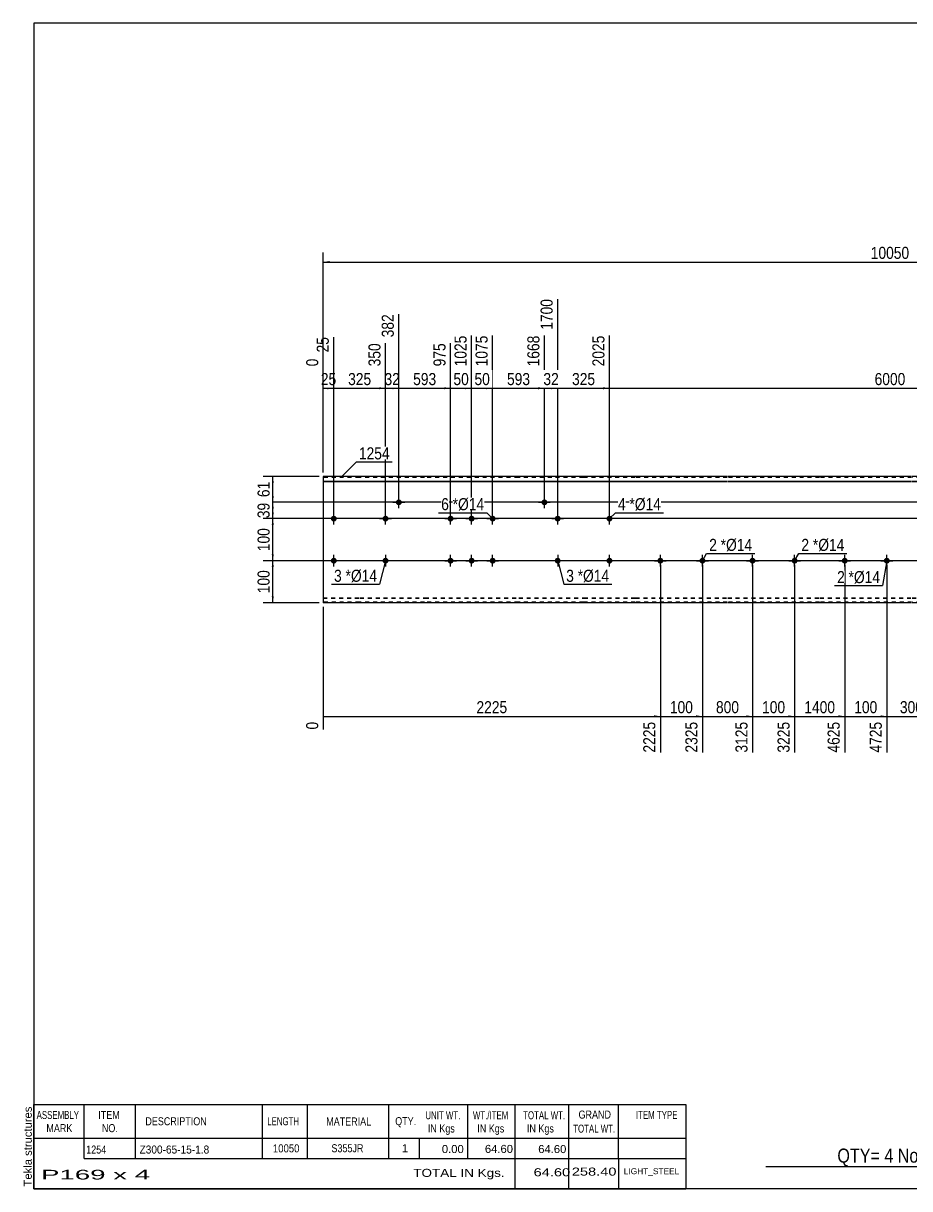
# Model space of a CAD drawing. Header units: millimetres. Extents: x -71 to 331, y -154 to 123.
# Drawn here: x -71.3 to 139.3, y -154.3 to 122.8 of the extents above; entities that cross this region are included whole.
import ezdxf

# ---------------------------------------------------------------- set-up
doc = ezdxf.new("R2010")
doc.units = ezdxf.units.MM
doc.linetypes.add('DXK_LINE_DOT1', pattern=[1.8814, 0.9407, -0.9407])
doc.styles.add('Arial', font='ARIAL.TTF', dxfattribs={"height": 0.2})
doc.styles.add('Arial Narrow', font='ARIALN.TTF', dxfattribs={"height": 0.2})

# ---------------------------------------------------------------- blocks, each defined once
blk = doc.blocks.new('Unknown-629086074-2209')
at = {"color": 5, "linetype": 'Continuous'}
for p, q in [((331.25, 122.75), (-68.75, 122.75)), ((-68.75, 122.75), (-68.75, -154.25)), ((331.25, -154.25), (331.25, 122.75)), ((-68.75, -154.25), (331.25, -154.25))]:
    blk.add_line(p, q, dxfattribs=at)
at = {"color": 174, "linetype": 'Continuous', "style": 'Arial'}
blk.add_text('Tekla structures', height=1.9102, rotation=90, dxfattribs=at).set_placement((-69.25, -153.75))
blk = doc.blocks.new('Bolt-629086074-1223 - 1203')
at = {"linetype": 'Continuous'}
blk.add_hatch(color=3, dxfattribs=at).paths.add_polyline_path([(14.09, 5, -1), (15.49, 5, -1)])
at = {"color": 3, "linetype": 'Continuous'}
for p, q in [((14.79, 3.6), (14.79, 6.4)), ((13.39, 5), (16.19, 5))]:
    blk.add_line(p, q, dxfattribs=at)
blk = doc.blocks.new('Part-629086074-1218 - 1203')
at = {"color": 2, "linetype": 'Continuous'}
for p, q in [((0, 15), (0, -15)), ((8.6, 15), (0, 15)), ((0, 13.94), (8.6, 13.94)), ((24.05, 15), (8.7, 15)), ((8.7, 13.94), (24.05, 13.94)), ((46.34, 15), (24.15, 15)), ((24.15, 13.94), (46.34, 13.94)), ((61.79, 15), (46.44, 15)), ((46.44, 13.94), (61.79, 13.94)), ((74.08, 15), (61.89, 15)), ((61.89, 13.94), (74.08, 13.94)), ((95.98, 15), (74.18, 15)), ((74.18, 13.94), (95.98, 13.94)), ((117.88, 15), (96.08, 15)), ((96.08, 13.94), (117.88, 13.94)), ((139.78, 15), (117.98, 15)), ((117.98, 13.94), (139.78, 13.94)), ((151.28, 15), (139.88, 15)), ((139.88, 13.94), (151.28, 13.94)), ((173.18, 15), (151.38, 15)), ((151.38, 13.94), (173.18, 13.94)), ((195.08, 15), (173.28, 15)), ((173.28, 13.94), (195.08, 13.94)), ((207.38, 15), (195.18, 15)), ((195.18, 13.94), (207.38, 13.94)), ((222.83, 15), (207.48, 15)), ((207.48, 13.94), (222.83, 13.94)), ((245.12, 15), (222.93, 15)), ((222.93, 13.94), (245.12, 13.94)), ((260.57, 15), (245.22, 15)), ((245.22, 13.94), (260.57, 13.94)), ((269.27, 15), (260.67, 15)), ((260.67, 13.94), (269.27, 13.94)), ((269.27, 13.94), (269.27, 15)), ((269.27, -15), (269.27, 13.94)), ((0, 13.81), (8.6, 13.81)), ((8.7, 13.81), (24.05, 13.81)), ((24.15, 13.81), (46.34, 13.81)), ((46.44, 13.81), (61.79, 13.81)), ((61.89, 13.81), (74.08, 13.81)), ((74.18, 13.81), (95.98, 13.81)), ((96.08, 13.81), (117.88, 13.81)), ((117.98, 13.81), (139.78, 13.81)), ((139.88, 13.81), (151.28, 13.81)), ((151.38, 13.81), (173.18, 13.81)), ((173.28, 13.81), (195.08, 13.81)), ((195.18, 13.81), (207.38, 13.81)), ((207.48, 13.81), (222.83, 13.81)), ((222.93, 13.81), (245.12, 13.81)), ((245.22, 13.81), (260.57, 13.81)), ((260.67, 13.81), (269.27, 13.81)), ((8.6, -15), (0, -15)), ((24.05, -15), (8.7, -15)), ((46.34, -15), (24.15, -15)), ((61.79, -15), (46.44, -15)), ((74.08, -15), (61.89, -15)), ((95.98, -15), (74.18, -15)), ((117.88, -15), (96.08, -15)), ((139.78, -15), (117.98, -15)), ((151.28, -15), (139.88, -15)), ((173.18, -15), (151.38, -15)), ((195.08, -15), (173.28, -15)), ((207.38, -15), (195.18, -15)), ((222.83, -15), (207.48, -15)), ((245.12, -15), (222.93, -15)), ((260.57, -15), (245.22, -15)), ((269.27, -15), (260.67, -15))]:
    blk.add_line(p, q, dxfattribs=at)
at = {"color": 7, "linetype": 'DXK_LINE_DOT1'}
for p, q in [((8.6, 14.82), (0, 14.82)), ((24.05, 14.82), (8.7, 14.82)), ((46.34, 14.82), (24.15, 14.82)), ((61.79, 14.82), (46.44, 14.82)), ((74.08, 14.82), (61.89, 14.82)), ((95.98, 14.82), (74.18, 14.82)), ((117.88, 14.82), (96.08, 14.82)), ((139.78, 14.82), (117.98, 14.82)), ((151.28, 14.82), (139.88, 14.82)), ((173.18, 14.82), (151.38, 14.82)), ((195.08, 14.82), (173.28, 14.82)), ((207.38, 14.82), (195.18, 14.82)), ((222.83, 14.82), (207.48, 14.82)), ((245.12, 14.82), (222.93, 14.82)), ((260.57, 14.82), (245.22, 14.82)), ((269.27, 14.82), (260.67, 14.82)), ((0, -13.81), (8.6, -13.81)), ((8.7, -13.81), (24.05, -13.81)), ((24.15, -13.81), (46.34, -13.81)), ((46.44, -13.81), (61.79, -13.81)), ((61.89, -13.81), (74.08, -13.81)), ((74.18, -13.81), (95.98, -13.81)), ((96.08, -13.81), (117.88, -13.81)), ((117.98, -13.81), (139.78, -13.81)), ((139.88, -13.81), (151.28, -13.81)), ((151.38, -13.81), (173.18, -13.81)), ((173.28, -13.81), (195.08, -13.81)), ((195.18, -13.81), (207.38, -13.81)), ((207.48, -13.81), (222.83, -13.81)), ((222.93, -13.81), (245.12, -13.81)), ((245.22, -13.81), (260.57, -13.81)), ((260.67, -13.81), (269.27, -13.81)), ((0, -13.94), (8.6, -13.94)), ((8.6, -14.82), (0, -14.82)), ((8.7, -13.94), (24.05, -13.94)), ((24.05, -14.82), (8.7, -14.82)), ((24.15, -13.94), (46.34, -13.94)), ((46.34, -14.82), (24.15, -14.82)), ((46.44, -13.94), (61.79, -13.94)), ((61.79, -14.82), (46.44, -14.82)), ((61.89, -13.94), (74.08, -13.94)), ((74.08, -14.82), (61.89, -14.82)), ((74.18, -13.94), (95.98, -13.94)), ((95.98, -14.82), (74.18, -14.82)), ((96.08, -13.94), (117.88, -13.94)), ((117.88, -14.82), (96.08, -14.82)), ((117.98, -13.94), (139.78, -13.94)), ((139.78, -14.82), (117.98, -14.82)), ((139.88, -13.94), (151.28, -13.94)), ((151.28, -14.82), (139.88, -14.82)), ((151.38, -13.94), (173.18, -13.94)), ((173.18, -14.82), (151.38, -14.82)), ((173.28, -13.94), (195.08, -13.94)), ((195.08, -14.82), (173.28, -14.82)), ((195.18, -13.94), (207.38, -13.94)), ((207.38, -14.82), (195.18, -14.82)), ((207.48, -13.94), (222.83, -13.94)), ((222.83, -14.82), (207.48, -14.82)), ((222.93, -13.94), (245.12, -13.94)), ((245.12, -14.82), (222.93, -14.82)), ((245.22, -13.94), (260.57, -13.94)), ((260.57, -14.82), (245.22, -14.82)), ((260.67, -13.94), (269.27, -13.94)), ((269.27, -14.82), (260.67, -14.82))]:
    blk.add_line(p, q, dxfattribs=at)
blk = doc.blocks.new('Bolt-629086074-1219 - 1203')
at = {"linetype": 'Continuous'}
for points in [[(29.54, 5, -1), (30.94, 5, -1)], [(34.54, 5, -1), (35.94, 5, -1)], [(39.54, 5, -1), (40.94, 5, -1)], [(29.54, -5, -1), (30.94, -5, -1)], [(34.54, -5, -1), (35.94, -5, -1)], [(39.54, -5, -1), (40.94, -5, -1)]]:
    blk.add_hatch(color=3, dxfattribs=at).paths.add_polyline_path(points)
at = {"color": 3, "linetype": 'Continuous'}
for p, q in [((30.24, 3.6), (30.24, 6.4)), ((35.24, 3.6), (35.24, 6.4)), ((40.24, 3.6), (40.24, 6.4)), ((28.84, 5), (31.64, 5)), ((33.84, 5), (36.64, 5)), ((38.84, 5), (41.64, 5)), ((28.84, -5), (31.64, -5)), ((30.24, -6.4), (30.24, -3.6)), ((33.84, -5), (36.64, -5)), ((35.24, -6.4), (35.24, -3.6)), ((38.84, -5), (41.64, -5)), ((40.24, -6.4), (40.24, -3.6))]:
    blk.add_line(p, q, dxfattribs=at)
blk = doc.blocks.new('Bolt-629086074-1220 - 1203')
at = {"linetype": 'Continuous'}
blk.add_hatch(color=3, dxfattribs=at).paths.add_polyline_path([(17.25, 8.88, -1), (18.65, 8.88, -1)])
at = {"color": 3, "linetype": 'Continuous'}
for p, q in [((16.55, 8.88), (19.35, 8.88)), ((17.95, 7.48), (17.95, 10.28))]:
    blk.add_line(p, q, dxfattribs=at)
blk = doc.blocks.new('Bolt-629086074-1221 - 1203')
at = {"linetype": 'Continuous'}
blk.add_hatch(color=3, dxfattribs=at).paths.add_polyline_path([(51.84, 8.88, -1), (53.24, 8.88, -1)])
at = {"color": 3, "linetype": 'Continuous'}
for p, q in [((51.14, 8.88), (53.94, 8.88)), ((52.54, 7.48), (52.54, 10.28))]:
    blk.add_line(p, q, dxfattribs=at)
blk = doc.blocks.new('Bolt-629086074-1222 - 1203')
at = {"linetype": 'Continuous'}
blk.add_hatch(color=3, dxfattribs=at).paths.add_polyline_path([(15.49, -5, -1), (14.09, -5, -1)])
at = {"color": 3, "linetype": 'Continuous'}
for p, q in [((16.19, -5), (13.39, -5)), ((14.79, -3.6), (14.79, -6.4))]:
    blk.add_line(p, q, dxfattribs=at)
blk = doc.blocks.new('Bolt-629086074-1232 - 1203')
at = {"linetype": 'Continuous'}
for points in [[(101.98, -4.3, -1), (101.98, -5.7, -1)], [(111.98, -4.3, -1), (111.98, -5.7, -1)]]:
    blk.add_hatch(color=3, dxfattribs=at).paths.add_polyline_path(points)
at = {"color": 3, "linetype": 'Continuous'}
for p, q in [((100.58, -5), (103.38, -5)), ((101.98, -6.4), (101.98, -3.6)), ((110.58, -5), (113.38, -5)), ((111.98, -6.4), (111.98, -3.6))]:
    blk.add_line(p, q, dxfattribs=at)
blk = doc.blocks.new('Bolt-629086074-1233 - 1203')
at = {"linetype": 'Continuous'}
for points in [[(123.88, -4.3, -1), (123.88, -5.7, -1)], [(133.88, -4.3, -1), (133.88, -5.7, -1)]]:
    blk.add_hatch(color=3, dxfattribs=at).paths.add_polyline_path(points)
at = {"color": 3, "linetype": 'Continuous'}
for p, q in [((122.48, -5), (125.28, -5)), ((123.88, -6.4), (123.88, -3.6)), ((132.48, -5), (135.28, -5)), ((133.88, -6.4), (133.88, -3.6))]:
    blk.add_line(p, q, dxfattribs=at)
blk = doc.blocks.new('Bolt-629086074-1238 - 1203')
at = {"linetype": 'Continuous'}
blk.add_hatch(color=3, dxfattribs=at).paths.add_polyline_path([(54.99, 5, -1), (56.39, 5, -1)])
at = {"color": 3, "linetype": 'Continuous'}
for p, q in [((55.69, 3.6), (55.69, 6.4)), ((54.29, 5), (57.09, 5))]:
    blk.add_line(p, q, dxfattribs=at)
blk = doc.blocks.new('Bolt-629086074-1239 - 1203')
at = {"linetype": 'Continuous'}
blk.add_hatch(color=3, dxfattribs=at).paths.add_polyline_path([(56.39, -5, -1), (54.99, -5, -1)])
at = {"color": 3, "linetype": 'Continuous'}
for p, q in [((57.09, -5), (54.29, -5)), ((55.69, -3.6), (55.69, -6.4))]:
    blk.add_line(p, q, dxfattribs=at)
blk = doc.blocks.new('Bolt-629086074-1240 - 1203')
at = {"linetype": 'Continuous'}
for points in [[(1.8, 5, -1), (3.2, 5, -1)], [(67.29, 5, -1), (68.69, 5, -1)]]:
    blk.add_hatch(color=3, dxfattribs=at).paths.add_polyline_path(points)
at = {"color": 3, "linetype": 'Continuous'}
for p, q in [((2.5, 3.6), (2.5, 6.4)), ((67.99, 3.6), (67.99, 6.4)), ((3.9, 5), (1.1, 5)), ((69.39, 5), (66.59, 5))]:
    blk.add_line(p, q, dxfattribs=at)
blk = doc.blocks.new('Bolt-629086074-1241 - 1203')
at = {"linetype": 'Continuous'}
for points in [[(1.8, -5, -1), (3.2, -5, -1)], [(67.29, -5, -1), (68.69, -5, -1)]]:
    blk.add_hatch(color=3, dxfattribs=at).paths.add_polyline_path(points)
at = {"color": 3, "linetype": 'Continuous'}
for p, q in [((3.9, -5), (1.1, -5)), ((2.5, -6.4), (2.5, -3.6)), ((69.39, -5), (66.59, -5)), ((67.99, -6.4), (67.99, -3.6))]:
    blk.add_line(p, q, dxfattribs=at)
blk = doc.blocks.new('Bolt-629086074-1242 - 1203')
at = {"linetype": 'Continuous'}
for points in [[(80.08, -4.3, -1), (80.08, -5.7, -1)], [(90.08, -4.3, -1), (90.08, -5.7, -1)]]:
    blk.add_hatch(color=3, dxfattribs=at).paths.add_polyline_path(points)
at = {"color": 3, "linetype": 'Continuous'}
for p, q in [((78.68, -5), (81.48, -5)), ((80.08, -6.4), (80.08, -3.6)), ((88.68, -5), (91.48, -5)), ((90.08, -6.4), (90.08, -3.6))]:
    blk.add_line(p, q, dxfattribs=at)
blk = doc.blocks.new('StraightDimension-629086074-1303 - 1203')
at = {"linetype": 'Continuous'}
blk.add_hatch(color=7, dxfattribs=at).paths.add_polyline_path([(66.49, 36.25), (67.99, 36), (66.49, 35.75)])
at = {"color": 7, "linetype": 'Continuous'}
for p, q in [((55.69, 6), (55.69, 57.21)), ((67.99, 6), (67.99, 48.51)), ((55.69, 36), (67.99, 36))]:
    blk.add_line(p, q, dxfattribs=at)
at = {"color": 0}
blk.add_wipeout([(65.18, 36.15), (65.18, 40.35), (58.5, 40.35), (58.5, 36.15)], dxfattribs=at)
at = {"color": 0, "linetype": 'Continuous'}
blk.add_wipeout([(67.39, 49.11), (63.19, 49.11), (63.19, 40.6), (67.39, 40.6)], dxfattribs=at)
at = {"color": 3, "linetype": 'Continuous', "style": 'Arial Narrow'}
blk.add_text('2025', height=2.863, rotation=90.0002, dxfattribs=at).set_placement((66.79, 41.2))
at = {"color": 3, "style": 'Arial Narrow'}
blk.add_text('325', height=2.863, dxfattribs=at).set_placement((59.1, 36.75))
blk = doc.blocks.new('StraightDimension-629086074-1311 - 1203')
at = {"linetype": 'Continuous'}
blk.add_hatch(color=7, dxfattribs=at).paths.add_polyline_path([(1, 36.25), (2.5, 36), (1, 35.75)])
at = {"color": 7, "linetype": 'Continuous'}
for p, q in [((2.5, 6), (2.5, 48.16)), ((0, 16), (0, 43.03)), ((0, 36), (2.5, 36))]:
    blk.add_line(p, q, dxfattribs=at)
at = {"color": 0, "linetype": 'Continuous'}
blk.add_wipeout([(1.9, 48.76), (-2.3, 48.76), (-2.3, 43.9), (1.9, 43.9)], dxfattribs=at)
at = {"color": 0}
blk.add_wipeout([(3.68, 36.15), (3.68, 40.35), (-1.18, 40.35), (-1.18, 36.15)], dxfattribs=at)
at = {"color": 0, "linetype": 'Continuous'}
blk.add_wipeout([(-0.6, 43.63), (-4.8, 43.63), (-4.8, 40.6), (-0.6, 40.6)], dxfattribs=at)
at = {"color": 3, "linetype": 'Continuous', "style": 'Arial Narrow'}
for s, height, p in [('25', 2.863, (1.3, 44.5)), ('0', 2.86, (-1.2, 41.2))]:
    blk.add_text(s, height=height, rotation=90.0002, dxfattribs=at).set_placement(p)
at = {"color": 3, "style": 'Arial Narrow'}
blk.add_text('25', height=2.863, dxfattribs=at).set_placement((-0.58, 36.75))
blk = doc.blocks.new('StraightDimension-629086074-1305 - 1203')
at = {"linetype": 'Continuous'}
blk.add_hatch(color=7, dxfattribs=at).paths.add_polyline_path([(51.04, 36.25), (52.54, 36), (51.04, 35.75)])
at = {"color": 7, "linetype": 'Continuous'}
for p, q in [((40.24, 6), (40.24, 48.51)), ((52.54, 9.88), (52.54, 48.51)), ((40.24, 36), (52.54, 36))]:
    blk.add_line(p, q, dxfattribs=at)
at = {"color": 0}
blk.add_wipeout([(49.73, 36.15), (49.73, 40.35), (43.05, 40.35), (43.05, 36.15)], dxfattribs=at)
at = {"color": 0, "linetype": 'Continuous'}
blk.add_wipeout([(51.94, 49.11), (47.74, 49.11), (47.74, 40.6), (51.94, 40.6)], dxfattribs=at)
at = {"color": 3, "linetype": 'Continuous', "style": 'Arial Narrow'}
blk.add_text('1668', height=2.863, rotation=90.0002, dxfattribs=at).set_placement((51.34, 41.2))
at = {"color": 3, "style": 'Arial Narrow'}
blk.add_text('593', height=2.863, dxfattribs=at).set_placement((43.65, 36.75))
blk = doc.blocks.new('StraightDimension-629086074-1309 - 1203')
at = {"linetype": 'Continuous'}
blk.add_hatch(color=7, dxfattribs=at).paths.add_polyline_path([(16.45, 36.25), (17.95, 36), (16.45, 35.75)])
at = {"color": 7, "linetype": 'Continuous'}
for p, q in [((17.95, 9.88), (17.95, 53.58)), ((14.79, 6), (14.79, 46.68)), ((14.79, 36), (17.95, 36))]:
    blk.add_line(p, q, dxfattribs=at)
at = {"color": 0, "linetype": 'Continuous'}
blk.add_wipeout([(17.35, 54.18), (13.15, 54.18), (13.15, 47.5), (17.35, 47.5)], dxfattribs=at)
at = {"color": 0}
blk.add_wipeout([(18.8, 36.15), (18.8, 40.35), (13.94, 40.35), (13.94, 36.15)], dxfattribs=at)
at = {"color": 3, "linetype": 'Continuous', "style": 'Arial Narrow'}
blk.add_text('382', height=2.863, rotation=90.0002, dxfattribs=at).set_placement((16.75, 48.1))
at = {"color": 3, "style": 'Arial Narrow'}
blk.add_text('32', height=2.863, dxfattribs=at).set_placement((14.54, 36.75))
blk = doc.blocks.new('StraightDimension-629086074-1308 - 1203')
at = {"linetype": 'Continuous'}
blk.add_hatch(color=7, dxfattribs=at).paths.add_polyline_path([(28.74, 36.25), (30.24, 36), (28.74, 35.75)])
at = {"color": 7, "linetype": 'Continuous'}
for p, q in [((17.95, 9.88), (17.95, 53.58)), ((30.24, 6), (30.24, 46.68)), ((17.95, 36), (30.24, 36))]:
    blk.add_line(p, q, dxfattribs=at)
at = {"color": 0}
blk.add_wipeout([(27.44, 36.15), (27.44, 40.35), (20.75, 40.35), (20.75, 36.15)], dxfattribs=at)
at = {"color": 0, "linetype": 'Continuous'}
blk.add_wipeout([(29.64, 47.28), (25.44, 47.28), (25.44, 40.6), (29.64, 40.6)], dxfattribs=at)
at = {"color": 3, "linetype": 'Continuous', "style": 'Arial Narrow'}
blk.add_text('975', height=2.863, rotation=90.0002, dxfattribs=at).set_placement((29.04, 41.2))
at = {"color": 3, "style": 'Arial Narrow'}
blk.add_text('593', height=2.863, dxfattribs=at).set_placement((21.35, 36.75))
blk = doc.blocks.new('StraightDimension-629086074-1307 - 1203')
at = {"linetype": 'Continuous'}
blk.add_hatch(color=7, dxfattribs=at).paths.add_polyline_path([(33.74, 36.25), (35.24, 36), (33.74, 35.75)])
at = {"color": 7, "linetype": 'Continuous'}
for p, q in [((35.24, 6), (35.24, 48.51)), ((30.24, 6), (30.24, 46.68)), ((30.24, 36), (35.24, 36))]:
    blk.add_line(p, q, dxfattribs=at)
at = {"color": 0}
blk.add_wipeout([(35.17, 36.15), (35.17, 40.35), (30.32, 40.35), (30.32, 36.15)], dxfattribs=at)
at = {"color": 0, "linetype": 'Continuous'}
blk.add_wipeout([(34.64, 49.11), (30.44, 49.11), (30.44, 40.6), (34.64, 40.6)], dxfattribs=at)
at = {"color": 3, "linetype": 'Continuous', "style": 'Arial Narrow'}
blk.add_text('1025', height=2.863, rotation=90.0002, dxfattribs=at).set_placement((34.04, 41.2))
at = {"color": 3, "style": 'Arial Narrow'}
blk.add_text('50', height=2.863, dxfattribs=at).set_placement((30.92, 36.75))
blk = doc.blocks.new('StraightDimension-629086074-1302 - 1203')
at = {"linetype": 'Continuous'}
blk.add_hatch(color=7, dxfattribs=at).paths.add_polyline_path([(199.78, 36.25), (201.28, 36), (199.78, 35.75)])
at = {"color": 7, "linetype": 'Continuous'}
for p, q in [((67.99, 6), (67.99, 48.51)), ((201.28, 6), (201.28, 44.61)), ((67.99, 36), (201.28, 36))]:
    blk.add_line(p, q, dxfattribs=at)
at = {"color": 0, "linetype": 'Continuous'}
blk.add_wipeout([(200.68, 45.21), (196.48, 45.21), (196.48, 36.7), (200.68, 36.7)], dxfattribs=at)
at = {"color": 0}
blk.add_wipeout([(138.89, 36.15), (138.89, 40.35), (130.38, 40.35), (130.38, 36.15)], dxfattribs=at)
at = {"color": 3, "linetype": 'Continuous', "style": 'Arial Narrow'}
blk.add_text('8025', height=2.863, rotation=90.0002, dxfattribs=at).set_placement((200.08, 37.3))
at = {"color": 3, "style": 'Arial Narrow'}
blk.add_text('6000', height=2.863, dxfattribs=at).set_placement((130.98, 36.75))
blk = doc.blocks.new('StraightDimension-629086074-1304 - 1203')
at = {"linetype": 'Continuous'}
blk.add_hatch(color=7, dxfattribs=at).paths.add_polyline_path([(54.19, 36.25), (55.69, 36), (54.19, 35.75)])
at = {"color": 7, "linetype": 'Continuous'}
for p, q in [((55.69, 6), (55.69, 57.21)), ((52.54, 9.88), (52.54, 48.51)), ((52.54, 36), (55.69, 36))]:
    blk.add_line(p, q, dxfattribs=at)
at = {"color": 0, "linetype": 'Continuous'}
blk.add_wipeout([(55.09, 57.81), (50.89, 57.81), (50.89, 49.3), (55.09, 49.3)], dxfattribs=at)
at = {"color": 0}
blk.add_wipeout([(56.54, 36.15), (56.54, 40.35), (51.69, 40.35), (51.69, 36.15)], dxfattribs=at)
at = {"color": 3, "linetype": 'Continuous', "style": 'Arial Narrow'}
blk.add_text('1700', height=2.863, rotation=90.0002, dxfattribs=at).set_placement((54.49, 49.9))
at = {"color": 3, "style": 'Arial Narrow'}
blk.add_text('32', height=2.863, dxfattribs=at).set_placement((52.29, 36.75))
blk = doc.blocks.new('StraightDimension-629086074-1306 - 1203')
at = {"linetype": 'Continuous'}
blk.add_hatch(color=7, dxfattribs=at).paths.add_polyline_path([(38.74, 36.25), (40.24, 36), (38.74, 35.75)])
at = {"color": 7, "linetype": 'Continuous'}
for p, q in [((35.24, 6), (35.24, 48.51)), ((40.24, 6), (40.24, 48.51)), ((35.24, 36), (40.24, 36))]:
    blk.add_line(p, q, dxfattribs=at)
at = {"color": 0}
blk.add_wipeout([(40.17, 36.15), (40.17, 40.35), (35.32, 40.35), (35.32, 36.15)], dxfattribs=at)
at = {"color": 0, "linetype": 'Continuous'}
blk.add_wipeout([(39.64, 49.11), (35.44, 49.11), (35.44, 40.6), (39.64, 40.6)], dxfattribs=at)
at = {"color": 3, "linetype": 'Continuous', "style": 'Arial Narrow'}
blk.add_text('1075', height=2.863, rotation=90.0002, dxfattribs=at).set_placement((39.04, 41.2))
at = {"color": 3, "style": 'Arial Narrow'}
blk.add_text('50', height=2.863, dxfattribs=at).set_placement((35.92, 36.75))
blk = doc.blocks.new('StraightDimension-629086074-1310 - 1203')
at = {"linetype": 'Continuous'}
blk.add_hatch(color=7, dxfattribs=at).paths.add_polyline_path([(13.29, 36.25), (14.79, 36), (13.29, 35.75)])
at = {"color": 7, "linetype": 'Continuous'}
for p, q in [((2.5, 6), (2.5, 48.16)), ((14.79, 6), (14.79, 46.68)), ((2.5, 36), (14.79, 36))]:
    blk.add_line(p, q, dxfattribs=at)
at = {"color": 0}
blk.add_wipeout([(11.99, 36.15), (11.99, 40.35), (5.3, 40.35), (5.3, 36.15)], dxfattribs=at)
at = {"color": 0, "linetype": 'Continuous'}
blk.add_wipeout([(14.19, 47.28), (9.99, 47.28), (9.99, 40.6), (14.19, 40.6)], dxfattribs=at)
at = {"color": 3, "linetype": 'Continuous', "style": 'Arial Narrow'}
blk.add_text('350', height=2.863, rotation=90.0002, dxfattribs=at).set_placement((13.59, 41.2))
at = {"color": 3, "style": 'Arial Narrow'}
blk.add_text('325', height=2.863, dxfattribs=at).set_placement((5.9, 36.75))
blk = doc.blocks.new('StraightDimension-629086074-1391 - 1203')
at = {"linetype": 'Continuous'}
blk.add_hatch(color=7, dxfattribs=at).paths.add_polyline_path([(144.08, -41.75), (145.58, -42), (144.08, -42.25)])
at = {"color": 7, "linetype": 'Continuous'}
for p, q in [((133.88, -6), (133.88, -50.61)), ((145.58, -6), (145.58, -50.61)), ((133.88, -42), (145.58, -42))]:
    blk.add_line(p, q, dxfattribs=at)
at = {"color": 0}
blk.add_wipeout([(143.08, -41.85), (143.08, -37.65), (136.39, -37.65), (136.39, -41.85)], dxfattribs=at)
at = {"color": 3, "style": 'Arial Narrow'}
blk.add_text('300', height=2.863, dxfattribs=at).set_placement((136.99, -41.25))
at = {"color": 0, "linetype": 'Continuous'}
blk.add_wipeout([(144.98, -42.7), (140.78, -42.7), (140.78, -51.21), (144.98, -51.21)], dxfattribs=at)
at = {"color": 3, "linetype": 'Continuous', "style": 'Arial Narrow'}
blk.add_text('5025', height=2.863, rotation=90.0002, dxfattribs=at).set_placement((144.38, -50.61))
blk = doc.blocks.new('StraightDimension-629086074-1392 - 1203')
at = {"linetype": 'Continuous'}
blk.add_hatch(color=7, dxfattribs=at).paths.add_polyline_path([(132.38, -41.75), (133.88, -42), (132.38, -42.25)])
at = {"color": 7, "linetype": 'Continuous'}
for p, q in [((123.88, -6), (123.88, -50.61)), ((133.88, -6), (133.88, -50.61)), ((123.88, -42), (133.88, -42))]:
    blk.add_line(p, q, dxfattribs=at)
at = {"color": 0}
blk.add_wipeout([(132.23, -41.85), (132.23, -37.65), (125.54, -37.65), (125.54, -41.85)], dxfattribs=at)
at = {"color": 3, "style": 'Arial Narrow'}
blk.add_text('100', height=2.863, dxfattribs=at).set_placement((126.14, -41.25))
at = {"color": 0, "linetype": 'Continuous'}
blk.add_wipeout([(133.28, -42.7), (129.08, -42.7), (129.08, -51.21), (133.28, -51.21)], dxfattribs=at)
at = {"color": 3, "linetype": 'Continuous', "style": 'Arial Narrow'}
blk.add_text('4725', height=2.863, rotation=90.0002, dxfattribs=at).set_placement((132.68, -50.61))
blk = doc.blocks.new('StraightDimension-629086074-1393 - 1203')
at = {"linetype": 'Continuous'}
blk.add_hatch(color=7, dxfattribs=at).paths.add_polyline_path([(122.38, -41.75), (123.88, -42), (122.38, -42.25)])
at = {"color": 7, "linetype": 'Continuous'}
for p, q in [((111.98, -6), (111.98, -50.61)), ((123.88, -6), (123.88, -50.61)), ((111.98, -42), (123.88, -42))]:
    blk.add_line(p, q, dxfattribs=at)
at = {"color": 0}
blk.add_wipeout([(122.19, -41.85), (122.19, -37.65), (113.68, -37.65), (113.68, -41.85)], dxfattribs=at)
at = {"color": 3, "style": 'Arial Narrow'}
blk.add_text('1400', height=2.863, dxfattribs=at).set_placement((114.28, -41.25))
at = {"color": 0, "linetype": 'Continuous'}
blk.add_wipeout([(123.28, -42.7), (119.08, -42.7), (119.08, -51.21), (123.28, -51.21)], dxfattribs=at)
at = {"color": 3, "linetype": 'Continuous', "style": 'Arial Narrow'}
blk.add_text('4625', height=2.863, rotation=90.0002, dxfattribs=at).set_placement((122.68, -50.61))
blk = doc.blocks.new('StraightDimension-629086074-1394 - 1203')
at = {"linetype": 'Continuous'}
blk.add_hatch(color=7, dxfattribs=at).paths.add_polyline_path([(110.48, -41.75), (111.98, -42), (110.48, -42.25)])
at = {"color": 7, "linetype": 'Continuous'}
for p, q in [((101.98, -6), (101.98, -50.61)), ((111.98, -6), (111.98, -50.61)), ((101.98, -42), (111.98, -42))]:
    blk.add_line(p, q, dxfattribs=at)
at = {"color": 0}
blk.add_wipeout([(110.33, -41.85), (110.33, -37.65), (103.64, -37.65), (103.64, -41.85)], dxfattribs=at)
at = {"color": 3, "style": 'Arial Narrow'}
blk.add_text('100', height=2.863, dxfattribs=at).set_placement((104.24, -41.25))
at = {"color": 0, "linetype": 'Continuous'}
blk.add_wipeout([(111.38, -42.7), (107.18, -42.7), (107.18, -51.21), (111.38, -51.21)], dxfattribs=at)
at = {"color": 3, "linetype": 'Continuous', "style": 'Arial Narrow'}
blk.add_text('3225', height=2.863, rotation=90.0002, dxfattribs=at).set_placement((110.78, -50.61))
blk = doc.blocks.new('StraightDimension-629086074-1395 - 1203')
at = {"linetype": 'Continuous'}
blk.add_hatch(color=7, dxfattribs=at).paths.add_polyline_path([(100.48, -41.75), (101.98, -42), (100.48, -42.25)])
at = {"color": 7, "linetype": 'Continuous'}
for p, q in [((90.08, -6), (90.08, -50.61)), ((101.98, -6), (101.98, -50.61)), ((90.08, -42), (101.98, -42))]:
    blk.add_line(p, q, dxfattribs=at)
at = {"color": 0}
blk.add_wipeout([(99.38, -41.85), (99.38, -37.65), (92.69, -37.65), (92.69, -41.85)], dxfattribs=at)
at = {"color": 3, "style": 'Arial Narrow'}
blk.add_text('800', height=2.863, dxfattribs=at).set_placement((93.29, -41.25))
at = {"color": 0, "linetype": 'Continuous'}
blk.add_wipeout([(101.38, -42.7), (97.18, -42.7), (97.18, -51.21), (101.38, -51.21)], dxfattribs=at)
at = {"color": 3, "linetype": 'Continuous', "style": 'Arial Narrow'}
blk.add_text('3125', height=2.863, rotation=90.0002, dxfattribs=at).set_placement((100.78, -50.61))
blk = doc.blocks.new('StraightDimension-629086074-1396 - 1203')
at = {"linetype": 'Continuous'}
blk.add_hatch(color=7, dxfattribs=at).paths.add_polyline_path([(88.58, -41.75), (90.08, -42), (88.58, -42.25)])
at = {"color": 7, "linetype": 'Continuous'}
for p, q in [((80.08, -6), (80.08, -50.61)), ((90.08, -6), (90.08, -50.61)), ((80.08, -42), (90.08, -42))]:
    blk.add_line(p, q, dxfattribs=at)
at = {"color": 0}
blk.add_wipeout([(88.43, -41.85), (88.43, -37.65), (81.74, -37.65), (81.74, -41.85)], dxfattribs=at)
at = {"color": 3, "style": 'Arial Narrow'}
blk.add_text('100', height=2.863, dxfattribs=at).set_placement((82.34, -41.25))
at = {"color": 0, "linetype": 'Continuous'}
blk.add_wipeout([(89.48, -42.7), (85.28, -42.7), (85.28, -51.21), (89.48, -51.21)], dxfattribs=at)
at = {"color": 3, "linetype": 'Continuous', "style": 'Arial Narrow'}
blk.add_text('2325', height=2.863, rotation=90.0002, dxfattribs=at).set_placement((88.88, -50.61))
blk = doc.blocks.new('StraightDimension-629086074-1397 - 1203')
at = {"linetype": 'Continuous'}
blk.add_hatch(color=7, dxfattribs=at).paths.add_polyline_path([(78.58, -41.75), (80.08, -42), (78.58, -42.25)])
at = {"color": 7, "linetype": 'Continuous'}
for p, q in [((80.08, -6), (80.08, -50.61)), ((0, -16), (0, -45.13)), ((0, -42), (80.08, -42))]:
    blk.add_line(p, q, dxfattribs=at)
at = {"color": 0}
blk.add_wipeout([(44.3, -41.85), (44.3, -37.65), (35.79, -37.65), (35.79, -41.85)], dxfattribs=at)
at = {"color": 0, "linetype": 'Continuous'}
for points in [[(-0.6, -42.7), (-4.8, -42.7), (-4.8, -45.73), (-0.6, -45.73)], [(79.48, -42.7), (75.28, -42.7), (75.28, -51.21), (79.48, -51.21)]]:
    blk.add_wipeout(points, dxfattribs=at)
at = {"color": 3, "style": 'Arial Narrow'}
blk.add_text('2225', height=2.863, dxfattribs=at).set_placement((36.39, -41.25))
at = {"color": 3, "linetype": 'Continuous', "style": 'Arial Narrow'}
for s, height, p in [('0', 2.86, (-1.2, -45.13)), ('2225', 2.863, (78.88, -50.61))]:
    blk.add_text(s, height=height, rotation=90.0002, dxfattribs=at).set_placement(p)
blk = doc.blocks.new('StraightDimension-629086074-1434 - 1203')
at = {"linetype": 'Continuous'}
for points in [[(-12.25, 13.5), (-12, 15), (-11.75, 13.5)], [(-11.75, 10.38), (-12, 8.88), (-12.25, 10.38)]]:
    blk.add_hatch(color=7, dxfattribs=at).paths.add_polyline_path(points)
at = {"color": 7, "linetype": 'Continuous'}
for p, q in [((-1, 15), (-14.25, 15)), ((-12, 8.88), (-12, 15)), ((215.73, 8.88), (-14.25, 8.88))]:
    blk.add_line(p, q, dxfattribs=at)
at = {"color": 0}
blk.add_wipeout([(-12.15, 14.37), (-16.35, 14.37), (-16.35, 9.51), (-12.15, 9.51)], dxfattribs=at)
at = {"color": 3, "style": 'Arial Narrow'}
blk.add_text('61', height=2.863, rotation=90.0002, dxfattribs=at).set_placement((-12.75, 10.11))
blk = doc.blocks.new('StraightDimension-629086074-1435 - 1203')
at = {"linetype": 'Continuous'}
for points in [[(-12.25, 7.38), (-12, 8.88), (-11.75, 7.38)], [(-11.75, 6.5), (-12, 5), (-12.25, 6.5)]]:
    blk.add_hatch(color=7, dxfattribs=at).paths.add_polyline_path(points)
at = {"color": 7, "linetype": 'Continuous'}
for p, q in [((215.73, 8.88), (-14.25, 8.88)), ((-12, 5), (-12, 8.88)), ((200.28, 5), (-14.25, 5))]:
    blk.add_line(p, q, dxfattribs=at)
at = {"color": 0}
blk.add_wipeout([(-12.15, 9.37), (-16.35, 9.37), (-16.35, 4.51), (-12.15, 4.51)], dxfattribs=at)
at = {"color": 3, "style": 'Arial Narrow'}
blk.add_text('39', height=2.863, rotation=90.0002, dxfattribs=at).set_placement((-12.75, 5.11))
blk = doc.blocks.new('StraightDimension-629086074-1436 - 1203')
at = {"linetype": 'Continuous'}
for points in [[(-12.25, 3.5), (-12, 5), (-11.75, 3.5)], [(-11.75, -3.5), (-12, -5), (-12.25, -3.5)]]:
    blk.add_hatch(color=7, dxfattribs=at).paths.add_polyline_path(points)
at = {"color": 7, "linetype": 'Continuous'}
for p, q in [((200.28, 5), (-14.25, 5)), ((-12, -5), (-12, 5)), ((200.28, -5), (-14.25, -5))]:
    blk.add_line(p, q, dxfattribs=at)
at = {"color": 0}
blk.add_wipeout([(-12.15, 3.34), (-16.35, 3.34), (-16.35, -3.34), (-12.15, -3.34)], dxfattribs=at)
at = {"color": 3, "style": 'Arial Narrow'}
blk.add_text('100', height=2.863, rotation=90.0002, dxfattribs=at).set_placement((-12.75, -2.74))
blk = doc.blocks.new('StraightDimension-629086074-1437 - 1203')
at = {"linetype": 'Continuous'}
for points in [[(-12.25, -6.5), (-12, -5), (-11.75, -6.5)], [(-11.75, -13.5), (-12, -15), (-12.25, -13.5)]]:
    blk.add_hatch(color=7, dxfattribs=at).paths.add_polyline_path(points)
at = {"color": 7, "linetype": 'Continuous'}
for p, q in [((200.28, -5), (-14.25, -5)), ((-12, -15), (-12, -5)), ((-1, -15), (-14.25, -15))]:
    blk.add_line(p, q, dxfattribs=at)
at = {"color": 0}
blk.add_wipeout([(-12.15, -6.66), (-16.35, -6.66), (-16.35, -13.34), (-12.15, -13.34)], dxfattribs=at)
at = {"color": 3, "style": 'Arial Narrow'}
blk.add_text('100', height=2.863, rotation=90.0002, dxfattribs=at).set_placement((-12.75, -12.74))
blk = doc.blocks.new('StraightDimension-629086074-1478 - 1203')
at = {"linetype": 'Continuous'}
for points in [[(1.5, 65.75), (0, 66), (1.5, 66.25)], [(267.77, 66.25), (269.27, 66), (267.77, 65.75)]]:
    blk.add_hatch(color=7, dxfattribs=at).paths.add_polyline_path(points)
at = {"color": 7, "linetype": 'Continuous'}
for p, q in [((0, 16), (0, 68.25)), ((269.27, 16), (269.27, 68.25)), ((0, 66), (269.27, 66))]:
    blk.add_line(p, q, dxfattribs=at)
at = {"color": 0}
blk.add_wipeout([(139.81, 66.15), (139.81, 70.35), (129.46, 70.35), (129.46, 66.15)], dxfattribs=at)
at = {"color": 3, "style": 'Arial Narrow'}
blk.add_text('10050', height=2.863, dxfattribs=at).set_placement((130.06, 66.75))
blk = doc.blocks.new('CBS_BOM-629086074-2276')
at = {"color": 7, "linetype": 'Continuous'}
for p, q in [((-68.78, -142.28), (-68.78, -134.28)), ((-68.78, -134.28), (86.14, -134.28)), ((-56.78, -142.28), (-56.78, -134.28)), ((-44.59, -142.28), (-44.59, -134.28)), ((-14.43, -142.28), (-14.43, -134.28)), ((-3.75, -142.28), (-3.75, -134.28)), ((15.57, -142.28), (15.57, -134.28)), ((34.37, -142.28), (34.37, -134.28)), ((45.58, -142.28), (45.58, -134.28)), ((58.37, -142.28), (58.37, -134.28)), ((70.12, -142.28), (70.12, -134.28)), ((86.14, -134.29), (86.14, -142.27)), ((-68.78, -142.28), (86.14, -142.28)), ((-68.78, -147.08), (-68.78, -142.28)), ((-56.78, -147.08), (-56.78, -142.28)), ((-44.59, -147.08), (-44.59, -142.28)), ((-14.43, -147.08), (-14.43, -142.28)), ((-3.75, -147.08), (-3.75, -142.28)), ((15.57, -147.08), (15.57, -142.28)), ((22.83, -147.08), (22.83, -142.28)), ((34.37, -147.08), (34.37, -142.28)), ((45.58, -147.08), (45.58, -142.28)), ((58.37, -147.08), (58.37, -142.28)), ((70.14, -147.08), (70.14, -142.28)), ((86.14, -142.28), (86.14, -147.08)), ((-68.78, -154.28), (-68.78, -147.1)), ((-56.78, -147.08), (86.14, -147.08)), ((45.58, -154.28), (45.58, -147.1)), ((58.37, -154.28), (58.37, -147.1)), ((70.18, -154.28), (70.18, -147.1)), ((86.14, -147.08), (86.14, -154.28)), ((-68.78, -154.28), (86.14, -154.28))]:
    blk.add_line(p, q, dxfattribs=at)
at = {"color": 3, "linetype": 'Continuous', "style": 'Arial'}
for s, height, width, p in [('GRAND', 1.91, 0.8, (60.64, -137.62)), ('ASSEMBLY', 1.91, 0.7, (-68.1, -137.71)), ('ITEM', 1.91, 0.8, (-53.45, -137.71)), ('DESCRIPTION', 1.9102, 0.8, (-42.27, -139.21)), ('LENGTH', 1.91, 0.7, (-13.32, -139.21)), ('MATERIAL', 1.91, 0.8, (0.7, -139.26)), ('QTY.', 1.91, 0.8, (17.09, -139.18)), ('UNIT WT.', 1.91, 0.7, (24.26, -137.78)), ('WT./ITEM', 1.91, 0.7, (35.55, -137.78)), ('TOTAL WT.', 1.91, 0.7, (47.49, -137.78)), ('ITEM TYPE', 1.91, 0.7, (74.28, -137.7)), ('MARK', 1.91, 0.8, (-65.78, -140.84)), ('NO.', 1.91, 0.8, (-52.6, -140.84)), ('IN Kgs', 1.91, 0.8, (24.84, -140.92)), ('IN Kgs', 1.91, 0.8, (36.59, -140.92)), ('IN Kgs', 1.91, 0.8, (48.38, -140.92)), ('TOTAL WT.', 1.91, 0.7, (59.38, -140.96))]:
    blk.add_text(s, height=height, dxfattribs=dict(at, width=width)).set_placement(p)
at = {"color": 7, "linetype": 'Continuous', "style": 'Arial'}
for s, height, width, p in [('1254', 1.91, 0.8, (-56.32, -145.93)), ('Z300-65-15-1.8', 1.9102, 0.9, (-43.65, -145.93)), ('10050', 1.91, 0.85, (-11.97, -145.65)), ('S355JR', 1.91, 0.8, (1.94, -145.62))]:
    blk.add_text(s, height=height, dxfattribs=dict(at, width=width)).set_placement(p)
for s, p in [('1', (18.66, -145.62)), ('0.00', (28.17, -145.81)), ('64.60', (38.39, -145.78)), ('64.60', (51.06, -145.81))]:
    blk.add_text(s, height=1.91, dxfattribs=at).set_placement(p)
at = {"color": 6, "linetype": 'Continuous', "style": 'Arial'}
for s, height, width, p in [('TOTAL IN Kgs.', 1.9102, 1.2, (21.38, -151.48)), ('64.60', 1.91, 1.3, (49.97, -151.33)), ('258.40', 1.91, 1.3, (59.04, -151.17)), ('P169 x 4', 2.292, 2.05, (-67.06, -152.09))]:
    blk.add_text(s, height=height, dxfattribs=dict(at, width=width)).set_placement(p)
blk.add_text('LIGHT_STEEL', height=1.4135, dxfattribs=at).set_placement((71.39, -150.83))
blk = doc.blocks.new('CBS_CALLOFF-629086074-2277')
at = {"color": 7, "linetype": 'Continuous'}
blk.add_line((105.13, -148.98), (221.36, -149), dxfattribs=at)
at = {"color": 3, "linetype": 'Continuous', "style": 'Arial Narrow'}
blk.add_text('QTY= 4 Nos.      COLD FORMED     MKD : P169', height=3.3405, dxfattribs=at).set_placement((122.13, -148.09))
blk = doc.blocks.new('Mark-629086074-1528 - 1203')
at = {"color": 0}
blk.add_wipeout([(29.84, 7.01), (29.84, 10.01), (28.01, 10.01), (28.01, 7.01)], dxfattribs=at)
blk.add_wipeout([(29.84, 7.01), (29.84, 10.01), (28.01, 10.01), (28.01, 7.01)], dxfattribs=at)
blk.add_wipeout([(32.02, 7.01), (32.02, 10.01), (30.74, 10.01), (30.74, 7.01)], dxfattribs=at)
blk.add_wipeout([(32.02, 7.01), (32.02, 10.01), (30.74, 10.01), (30.74, 7.01)], dxfattribs=at)
at = {"color": 3, "style": 'Arial Narrow'}
blk.add_text('6', height=2.86, dxfattribs=at).set_placement((28.01, 7.01))
at = {"color": 0}
blk.add_wipeout([(38.23, 7.01), (38.23, 10.01), (32.02, 10.01), (32.02, 7.01)], dxfattribs=at)
blk.add_wipeout([(38.23, 7.01), (38.23, 10.01), (32.02, 10.01), (32.02, 7.01)], dxfattribs=at)
at = {"color": 7, "linetype": 'Continuous'}
for p in [(27.41, 6.41), (40.24, 5)]:
    blk.add_line(p, (38.83, 6.41), dxfattribs=at)
at = {"color": 3, "style": 'Arial Narrow'}
for s, height, p in [('*', 2.86, (30.74, 7.01)), ('Ø14', 2.863, (32.02, 7.01))]:
    blk.add_text(s, height=height, dxfattribs=at).set_placement(p)
blk = doc.blocks.new('Mark-629086074-1481 - 1203')
at = {"color": 0}
blk.add_wipeout([(15.77, 19.09), (15.77, 22.09), (8.46, 22.09), (8.46, 19.09)], dxfattribs=at)
blk.add_wipeout([(15.77, 19.09), (15.77, 22.09), (8.46, 22.09), (8.46, 19.09)], dxfattribs=at)
at = {"color": 7, "linetype": 'Continuous'}
for p, q in [((4.32, 14.95), (7.86, 18.49)), ((7.86, 18.49), (16.37, 18.49))]:
    blk.add_line(p, q, dxfattribs=at)
at = {"color": 3, "style": 'Arial Narrow'}
blk.add_text('1254', height=2.863, dxfattribs=at).set_placement((8.46, 19.09))
blk = doc.blocks.new('Mark-629086074-1534 - 1203')
at = {"color": 0}
blk.add_wipeout([(123.89, -10.33), (123.89, -7.33), (122.07, -7.33), (122.07, -10.33)], dxfattribs=at)
blk.add_wipeout([(123.89, -10.33), (123.89, -7.33), (122.07, -7.33), (122.07, -10.33)], dxfattribs=at)
blk.add_wipeout([(126.07, -10.33), (126.07, -7.33), (124.79, -7.33), (124.79, -10.33)], dxfattribs=at)
blk.add_wipeout([(126.07, -10.33), (126.07, -7.33), (124.79, -7.33), (124.79, -10.33)], dxfattribs=at)
at = {"color": 3, "style": 'Arial Narrow'}
blk.add_text('2', height=2.86, dxfattribs=at).set_placement((122.07, -10.33))
at = {"color": 0}
blk.add_wipeout([(132.28, -10.33), (132.28, -7.33), (126.07, -7.33), (126.07, -10.33)], dxfattribs=at)
blk.add_wipeout([(132.28, -10.33), (132.28, -7.33), (126.07, -7.33), (126.07, -10.33)], dxfattribs=at)
at = {"color": 7, "linetype": 'Continuous'}
for p in [(133.88, -5), (121.47, -10.93)]:
    blk.add_line(p, (132.88, -10.93), dxfattribs=at)
at = {"color": 3, "style": 'Arial Narrow'}
for s, height, p in [('*', 2.86, (124.79, -10.33)), ('Ø14', 2.863, (126.07, -10.33))]:
    blk.add_text(s, height=height, dxfattribs=at).set_placement(p)
blk = doc.blocks.new('MarkSet-629086074-1493 - 1203')
at = {"color": 0}
blk.add_wipeout([(4.39, -10.01), (4.39, -7.01), (2.56, -7.01), (2.56, -10.01)], dxfattribs=at)
blk.add_wipeout([(4.39, -10.01), (4.39, -7.01), (2.56, -7.01), (2.56, -10.01)], dxfattribs=at)
blk.add_wipeout([(6.57, -10.01), (6.57, -7.01), (5.29, -7.01), (5.29, -10.01)], dxfattribs=at)
blk.add_wipeout([(6.57, -10.01), (6.57, -7.01), (5.29, -7.01), (5.29, -10.01)], dxfattribs=at)
at = {"color": 3, "style": 'Arial Narrow'}
blk.add_text('3', height=2.86, dxfattribs=at).set_placement((2.56, -10.01))
at = {"color": 0}
blk.add_wipeout([(12.78, -10.01), (12.78, -7.01), (6.57, -7.01), (6.57, -10.01)], dxfattribs=at)
blk.add_wipeout([(12.78, -10.01), (12.78, -7.01), (6.57, -7.01), (6.57, -10.01)], dxfattribs=at)
at = {"color": 7, "linetype": 'Continuous'}
for p in [(14.79, -5), (1.96, -10.61)]:
    blk.add_line(p, (13.38, -10.61), dxfattribs=at)
at = {"color": 3, "style": 'Arial Narrow'}
for s, height, p in [('*', 2.86, (5.29, -10.01)), ('Ø14', 2.863, (6.57, -10.01))]:
    blk.add_text(s, height=height, dxfattribs=at).set_placement(p)
blk = doc.blocks.new('MarkSet-629086074-1500 - 1203')
at = {"color": 0}
blk.add_wipeout([(59.54, -10.01), (59.54, -7.01), (57.71, -7.01), (57.71, -10.01)], dxfattribs=at)
blk.add_wipeout([(59.54, -10.01), (59.54, -7.01), (57.71, -7.01), (57.71, -10.01)], dxfattribs=at)
at = {"color": 7, "linetype": 'Continuous'}
blk.add_line((55.69, -5), (57.11, -10.61), dxfattribs=at)
at = {"color": 0}
blk.add_wipeout([(61.71, -10.01), (61.71, -7.01), (60.44, -7.01), (60.44, -10.01)], dxfattribs=at)
blk.add_wipeout([(61.71, -10.01), (61.71, -7.01), (60.44, -7.01), (60.44, -10.01)], dxfattribs=at)
at = {"color": 3, "style": 'Arial Narrow'}
blk.add_text('3', height=2.86, dxfattribs=at).set_placement((57.71, -10.01))
at = {"color": 0}
blk.add_wipeout([(67.93, -10.01), (67.93, -7.01), (61.71, -7.01), (61.71, -10.01)], dxfattribs=at)
blk.add_wipeout([(67.93, -10.01), (67.93, -7.01), (61.71, -7.01), (61.71, -10.01)], dxfattribs=at)
at = {"color": 7, "linetype": 'Continuous'}
blk.add_line((57.11, -10.61), (68.53, -10.61), dxfattribs=at)
at = {"color": 3, "style": 'Arial Narrow'}
for s, height, p in [('*', 2.86, (60.44, -10.01)), ('Ø14', 2.863, (61.71, -10.01))]:
    blk.add_text(s, height=height, dxfattribs=at).set_placement(p)
blk = doc.blocks.new('MarkSet-629086074-1525 - 1203')
at = {"color": 0}
blk.add_wipeout([(71.83, 7.01), (71.83, 10.01), (70, 10.01), (70, 7.01)], dxfattribs=at)
blk.add_wipeout([(71.83, 7.01), (71.83, 10.01), (70, 10.01), (70, 7.01)], dxfattribs=at)
at = {"color": 7, "linetype": 'Continuous'}
blk.add_line((67.99, 5), (69.4, 6.41), dxfattribs=at)
at = {"color": 0}
blk.add_wipeout([(74.01, 7.01), (74.01, 10.01), (72.73, 10.01), (72.73, 7.01)], dxfattribs=at)
blk.add_wipeout([(74.01, 7.01), (74.01, 10.01), (72.73, 10.01), (72.73, 7.01)], dxfattribs=at)
at = {"color": 3, "style": 'Arial Narrow'}
blk.add_text('4', height=2.86, dxfattribs=at).set_placement((70, 7.01))
at = {"color": 0}
blk.add_wipeout([(80.22, 7.01), (80.22, 10.01), (74.01, 10.01), (74.01, 7.01)], dxfattribs=at)
blk.add_wipeout([(80.22, 7.01), (80.22, 10.01), (74.01, 10.01), (74.01, 7.01)], dxfattribs=at)
at = {"color": 7, "linetype": 'Continuous'}
blk.add_line((69.4, 6.41), (80.82, 6.41), dxfattribs=at)
at = {"color": 3, "style": 'Arial Narrow'}
for s, height, p in [('*', 2.86, (72.73, 7.01)), ('Ø14', 2.863, (74.01, 7.01))]:
    blk.add_text(s, height=height, dxfattribs=at).set_placement(p)
blk = doc.blocks.new('Mark-629086074-1533 - 1203')
at = {"color": 0}
blk.add_wipeout([(115.41, -2.67), (115.41, 0.33), (113.58, 0.33), (113.58, -2.67)], dxfattribs=at)
blk.add_wipeout([(115.41, -2.67), (115.41, 0.33), (113.58, 0.33), (113.58, -2.67)], dxfattribs=at)
at = {"color": 7, "linetype": 'Continuous'}
blk.add_line((111.98, -5), (112.98, -3.27), dxfattribs=at)
at = {"color": 0}
blk.add_wipeout([(117.59, -2.67), (117.59, 0.33), (116.31, 0.33), (116.31, -2.67)], dxfattribs=at)
blk.add_wipeout([(117.59, -2.67), (117.59, 0.33), (116.31, 0.33), (116.31, -2.67)], dxfattribs=at)
at = {"color": 3, "style": 'Arial Narrow'}
blk.add_text('2', height=2.86, dxfattribs=at).set_placement((113.58, -2.67))
at = {"color": 0}
blk.add_wipeout([(123.8, -2.67), (123.8, 0.33), (117.59, 0.33), (117.59, -2.67)], dxfattribs=at)
blk.add_wipeout([(123.8, -2.67), (123.8, 0.33), (117.59, 0.33), (117.59, -2.67)], dxfattribs=at)
at = {"color": 7, "linetype": 'Continuous'}
blk.add_line((112.98, -3.27), (124.4, -3.27), dxfattribs=at)
at = {"color": 3, "style": 'Arial Narrow'}
for s, height, p in [('*', 2.86, (116.31, -2.67)), ('Ø14', 2.863, (117.59, -2.67))]:
    blk.add_text(s, height=height, dxfattribs=at).set_placement(p)
blk = doc.blocks.new('Mark-629086074-1535 - 1203')
at = {"color": 0}
blk.add_wipeout([(93.51, -2.67), (93.51, 0.33), (91.68, 0.33), (91.68, -2.67)], dxfattribs=at)
blk.add_wipeout([(93.51, -2.67), (93.51, 0.33), (91.68, 0.33), (91.68, -2.67)], dxfattribs=at)
at = {"color": 7, "linetype": 'Continuous'}
blk.add_line((90.08, -5), (91.08, -3.27), dxfattribs=at)
at = {"color": 0}
blk.add_wipeout([(95.69, -2.67), (95.69, 0.33), (94.41, 0.33), (94.41, -2.67)], dxfattribs=at)
blk.add_wipeout([(95.69, -2.67), (95.69, 0.33), (94.41, 0.33), (94.41, -2.67)], dxfattribs=at)
at = {"color": 3, "style": 'Arial Narrow'}
blk.add_text('2', height=2.86, dxfattribs=at).set_placement((91.68, -2.67))
at = {"color": 0}
blk.add_wipeout([(101.9, -2.67), (101.9, 0.33), (95.69, 0.33), (95.69, -2.67)], dxfattribs=at)
blk.add_wipeout([(101.9, -2.67), (101.9, 0.33), (95.69, 0.33), (95.69, -2.67)], dxfattribs=at)
at = {"color": 7, "linetype": 'Continuous'}
blk.add_line((91.08, -3.27), (102.5, -3.27), dxfattribs=at)
at = {"color": 3, "style": 'Arial Narrow'}
for s, height, p in [('*', 2.86, (94.41, -2.67)), ('Ø14', 2.863, (95.69, -2.67))]:
    blk.add_text(s, height=height, dxfattribs=at).set_placement(p)

msp = doc.modelspace()

# ---------------------------------------------------------------- block references
for name in ['Unknown-629086074-2209', 'Part-629086074-1218 - 1203', 'Bolt-629086074-1220 - 1203', 'Bolt-629086074-1221 - 1203', 'Bolt-629086074-1240 - 1203', 'Bolt-629086074-1223 - 1203', 'Bolt-629086074-1219 - 1203', 'Bolt-629086074-1238 - 1203', 'Bolt-629086074-1241 - 1203', 'Bolt-629086074-1222 - 1203', 'Bolt-629086074-1239 - 1203', 'Bolt-629086074-1242 - 1203', 'Bolt-629086074-1232 - 1203', 'Bolt-629086074-1233 - 1203', 'CBS_BOM-629086074-2276', 'CBS_CALLOFF-629086074-2277']:
    msp.add_blockref(name, (0, 0))

# ---------------------------------------------------------------- next in the draw order: block references
for name in ['StraightDimension-629086074-1303 - 1203', 'StraightDimension-629086074-1309 - 1203', 'StraightDimension-629086074-1311 - 1203', 'StraightDimension-629086074-1305 - 1203', 'StraightDimension-629086074-1391 - 1203']:
    msp.add_blockref(name, (0, 0))

# ---------------------------------------------------------------- next in the draw order: block references
for name in ['StraightDimension-629086074-1304 - 1203', 'StraightDimension-629086074-1308 - 1203', 'StraightDimension-629086074-1310 - 1203', 'StraightDimension-629086074-1302 - 1203', 'StraightDimension-629086074-1392 - 1203']:
    msp.add_blockref(name, (0, 0))

# ---------------------------------------------------------------- next in the draw order: block references
for name in ['StraightDimension-629086074-1307 - 1203', 'StraightDimension-629086074-1393 - 1203']:
    msp.add_blockref(name, (0, 0))

# ---------------------------------------------------------------- next in the draw order: block references
for name in ['StraightDimension-629086074-1306 - 1203', 'StraightDimension-629086074-1394 - 1203']:
    msp.add_blockref(name, (0, 0))

# ---------------------------------------------------------------- next in the draw order: block references
for name in ['StraightDimension-629086074-1434 - 1203', 'StraightDimension-629086074-1395 - 1203']:
    msp.add_blockref(name, (0, 0))

# ---------------------------------------------------------------- next in the draw order: block references
for name in ['StraightDimension-629086074-1478 - 1203', 'StraightDimension-629086074-1435 - 1203', 'StraightDimension-629086074-1396 - 1203']:
    msp.add_blockref(name, (0, 0))

# ---------------------------------------------------------------- next in the draw order: block references
for name in ['Mark-629086074-1481 - 1203', 'StraightDimension-629086074-1397 - 1203']:
    msp.add_blockref(name, (0, 0))

# ---------------------------------------------------------------- next in the draw order: block references
msp.add_blockref('StraightDimension-629086074-1436 - 1203', (0, 0))

# ---------------------------------------------------------------- next in the draw order: block references
for name in ['Mark-629086074-1528 - 1203', 'MarkSet-629086074-1525 - 1203', 'StraightDimension-629086074-1437 - 1203']:
    msp.add_blockref(name, (0, 0))

# ---------------------------------------------------------------- next in the draw order: block references
for name in ['Mark-629086074-1535 - 1203', 'MarkSet-629086074-1493 - 1203', 'MarkSet-629086074-1500 - 1203', 'Mark-629086074-1534 - 1203']:
    msp.add_blockref(name, (0, 0))

# ---------------------------------------------------------------- next in the draw order: block references
msp.add_blockref('Mark-629086074-1533 - 1203', (0, 0))

doc.saveas('drawing.dxf')
